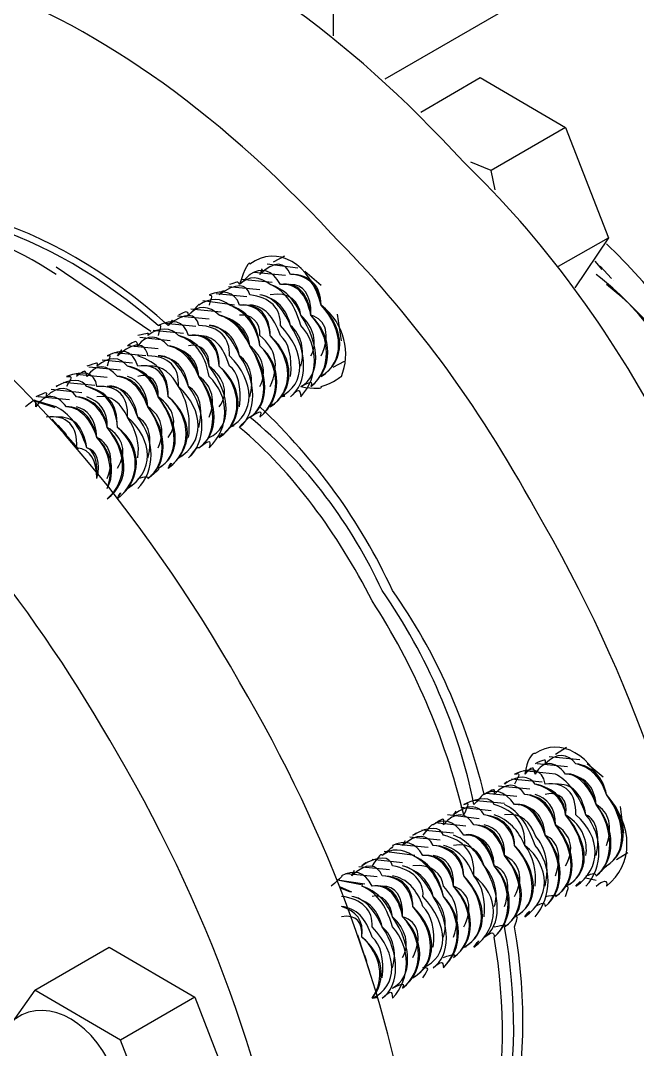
# Model space of a CAD drawing. Header units: inches. Extents: x 0.3 to 33.8, y 15.5 to 37.1.
# Drawn here: x 21.196 to 21.509, y 25.619 to 26.14 of the extents above; entities that cross this region are included whole.
import ezdxf

# ---------------------------------------------------------------- set-up
doc = ezdxf.new("R2010")
doc.units = ezdxf.units.IN
doc.header["$MEASUREMENT"] = 0

# ---------------------------------------------------------------- blocks, each defined once
blk = doc.blocks.new('60298_1')
at = {"transparency": 33554687}
for points in [[(21.3545, 26.25883), (21.3545, 26.13231)], [(21.38084, 26.11062), (21.56623, 26.21752)], [(21.39891, 26.09358), (21.42887, 26.11114)], [(21.42887, 26.11114), (21.47224, 26.08583), (21.49394, 26.03006), (21.47689, 26.00476)], [(21.47224, 26.08583), (21.43455, 26.06415)], [(21.43661, 26.05433), (21.43455, 26.06415), (21.42422, 26.06828)], [(21.46863, 26.0156), (21.49394, 26.03006)], [(21.32972, 26.02077), (21.32403, 26.01767)], [(21.32713, 26.02025), (21.32713, 26.02025)], [(21.3292, 26.02128), (21.3292, 26.02128)], [(21.26207, 25.98255), (21.21404, 26.01509)], [(21.33643, 26.01457), (21.32094, 26.01663)], [(21.32094, 26.01663), (21.32094, 26.01663)], [(21.49084, 26.01405), (21.48722, 26.01818)], [(21.49548, 26.00941), (21.4898, 26.0156)], [(21.33023, 26.01096), (21.31422, 26.01251)], [(21.31422, 26.01251), (21.31422, 26.01251)], [(21.34004, 26.01302), (21.34004, 26.01302)], [(21.34831, 26.00579), (21.34004, 26.01302)], [(21.31732, 26.00372), (21.30131, 26.00527)], [(21.30131, 26.00527), (21.30131, 26.00527)], [(21.32352, 26.00734), (21.30803, 26.00889)], [(21.30803, 26.00889), (21.30803, 26.00889)], [(21.32713, 26.00527), (21.32713, 26.00527)], [(21.33385, 26.00941), (21.33385, 26.00941)], [(21.49652, 26.00837), (21.49652, 26.00837)], [(21.31061, 26.00011), (21.29512, 26.00166)], [(21.29512, 26.00166), (21.29512, 26.00166)], [(21.32094, 26.00166), (21.32094, 26.00166)], [(21.2977, 25.99236), (21.28221, 25.99391)], [(21.28221, 25.99391), (21.28221, 25.99391)], [(21.30441, 25.99598), (21.2884, 25.99804)], [(21.2884, 25.99804), (21.2884, 25.99804)], [(21.30803, 25.99443), (21.30803, 25.99443)], [(21.31422, 25.99804), (21.31422, 25.99804)], [(21.2915, 25.98875), (21.27549, 25.9903)], [(21.27549, 25.9903), (21.27549, 25.9903)], [(21.30131, 25.99081), (21.30131, 25.99081)], [(21.35863, 25.9779), (21.35657, 25.99133)], [(21.28479, 25.98513), (21.2693, 25.98669)], [(21.2693, 25.98669), (21.2693, 25.98669)], [(21.29512, 25.98669), (21.29512, 25.98669)], [(21.27188, 25.9779), (21.25639, 25.97945)], [(21.25639, 25.97945), (21.25639, 25.97945)], [(21.27859, 25.98152), (21.2631, 25.98307)], [(21.2631, 25.98307), (21.2631, 25.98307)], [(21.28221, 25.97945), (21.28221, 25.97945)], [(21.2884, 25.98307), (21.2884, 25.98307)], [(21.26568, 25.97377), (21.25019, 25.97532)], [(21.25019, 25.97532), (21.25019, 25.97532)], [(21.27549, 25.97584), (21.27549, 25.97584)], [(21.25277, 25.96654), (21.23728, 25.96809)], [(21.23728, 25.96809), (21.23728, 25.96809)], [(21.25948, 25.97016), (21.24348, 25.97171)], [(21.24348, 25.97171), (21.24348, 25.97171)], [(21.2631, 25.96809), (21.2631, 25.96809)], [(21.2693, 25.97222), (21.2693, 25.97222)], [(21.24657, 25.96293), (21.23057, 25.96448)], [(21.23057, 25.96448), (21.23057, 25.96448)], [(21.25639, 25.96448), (21.25639, 25.96448)], [(21.3545, 25.96448), (21.36018, 25.96758)], [(21.35863, 25.96603), (21.35863, 25.96603)], [(21.35863, 25.96603), (21.35863, 25.96603)], [(21.23986, 25.95931), (21.22437, 25.96086)], [(21.22437, 25.96086), (21.22437, 25.96086)], [(21.25019, 25.96086), (21.25019, 25.96086)], [(21.34572, 25.95828), (21.34572, 25.95828)], [(21.35192, 25.96241), (21.35192, 25.96241)], [(21.22695, 25.95157), (21.21146, 25.95312)], [(21.21146, 25.95312), (21.21146, 25.95312)], [(21.23366, 25.95518), (21.21766, 25.95673)], [(21.21766, 25.95673), (21.21766, 25.95673)], [(21.23728, 25.95363), (21.23728, 25.95363)], [(21.24348, 25.95725), (21.24348, 25.95725)], [(21.33901, 25.95466), (21.33901, 25.95466)], [(21.21404, 25.94434), (21.20371, 25.94744)], [(21.22075, 25.94795), (21.20475, 25.9495)], [(21.20475, 25.9495), (21.20475, 25.9495)], [(21.23057, 25.9495), (21.23057, 25.9495)], [(21.3261, 25.94744), (21.3261, 25.94744)], [(21.33282, 25.95105), (21.33282, 25.95105)], [(21.21352, 25.94382), (21.20423, 25.94692)], [(21.21766, 25.94227), (21.21766, 25.94227)], [(21.22437, 25.94589), (21.22437, 25.94589)], [(21.3199, 25.94382), (21.3199, 25.94382)], [(21.2254, 25.92316), (21.21198, 25.93814)], [(21.31319, 25.93969), (21.31319, 25.93969)], [(21.2192, 25.9304), (21.21507, 25.93504)], [(21.3008, 25.93246), (21.3008, 25.93246)], [(21.30699, 25.93607), (21.30699, 25.93607)], [(21.29408, 25.92885), (21.29408, 25.92885)], [(21.28117, 25.9211), (21.28117, 25.9211)], [(21.28789, 25.92523), (21.28789, 25.92523)], [(21.27498, 25.91748), (21.27498, 25.91748)], [(21.26826, 25.91387), (21.26826, 25.91387)], [(21.25535, 25.90664), (21.25535, 25.90664)], [(21.26207, 25.91025), (21.26207, 25.91025)], [(21.24916, 25.90251), (21.24916, 25.90251)], [(21.47276, 25.77186), (21.46708, 25.76824)], [(21.47018, 25.77082), (21.47018, 25.77082)], [(21.47224, 25.77186), (21.47224, 25.77186)], [(21.47947, 25.76566), (21.46398, 25.76721)], [(21.46398, 25.76721), (21.46398, 25.76721)], [(21.46708, 25.75843), (21.45107, 25.75998)], [(21.45107, 25.75998), (21.45107, 25.75998)], [(21.47328, 25.76205), (21.45779, 25.7636)], [(21.45779, 25.7636), (21.45779, 25.7636)], [(21.47689, 25.75998), (21.47689, 25.75998)], [(21.48309, 25.7636), (21.48309, 25.7636)], [(21.49135, 25.75688), (21.48309, 25.7636)], [(21.46037, 25.7543), (21.44488, 25.75585)], [(21.44488, 25.75585), (21.44488, 25.75585)], [(21.4707, 25.75637), (21.4707, 25.75637)], [(21.45417, 25.75068), (21.43816, 25.75223)], [(21.43816, 25.75223), (21.43816, 25.75223)], [(21.46398, 25.75275), (21.46398, 25.75275)], [(21.44126, 25.74346), (21.42525, 25.745)], [(21.42525, 25.745), (21.42525, 25.745)], [(21.44746, 25.74707), (21.43197, 25.74862)], [(21.43197, 25.74862), (21.43197, 25.74862)], [(21.45107, 25.745), (21.45107, 25.745)], [(21.45779, 25.74862), (21.45779, 25.74862)], [(21.43455, 25.73984), (21.41906, 25.74139)], [(21.41906, 25.74139), (21.41906, 25.74139)], [(21.44488, 25.74139), (21.44488, 25.74139)], [(21.50168, 25.72848), (21.50013, 25.74191)], [(21.42164, 25.73209), (21.40615, 25.73365)], [(21.40615, 25.73365), (21.40615, 25.73365)], [(21.42835, 25.73571), (21.41234, 25.73777)], [(21.41234, 25.73777), (21.41234, 25.73777)], [(21.43197, 25.73416), (21.43197, 25.73416)], [(21.43816, 25.73777), (21.43816, 25.73777)], [(21.41544, 25.72848), (21.39943, 25.73003)], [(21.39943, 25.73003), (21.39943, 25.73003)], [(21.42525, 25.73055), (21.42525, 25.73055)], [(21.40873, 25.72486), (21.39324, 25.72641)], [(21.39324, 25.72641), (21.39324, 25.72641)], [(21.41906, 25.72641), (21.41906, 25.72641)], [(21.39582, 25.71712), (21.38032, 25.71918)], [(21.38032, 25.71918), (21.38032, 25.71918)], [(21.40253, 25.72125), (21.38652, 25.7228)], [(21.38652, 25.7228), (21.38652, 25.7228)], [(21.40615, 25.71918), (21.40615, 25.71918)], [(21.41234, 25.7228), (21.41234, 25.7228)], [(21.49807, 25.71505), (21.50375, 25.71867)], [(21.38962, 25.7135), (21.37413, 25.71505)], [(21.37413, 25.71505), (21.37413, 25.71505)], [(21.39943, 25.71557), (21.39943, 25.71557)], [(21.49548, 25.71299), (21.49548, 25.71299)], [(21.50168, 25.7166), (21.50168, 25.7166)], [(21.50168, 25.7166), (21.50168, 25.7166)], [(21.37671, 25.70627), (21.36122, 25.70782)], [(21.36122, 25.70782), (21.36122, 25.70782)], [(21.38291, 25.70989), (21.36742, 25.71144)], [(21.36742, 25.71144), (21.36742, 25.71144)], [(21.38652, 25.70782), (21.38652, 25.70782)], [(21.39324, 25.71196), (21.39324, 25.71196)], [(21.48877, 25.70937), (21.48877, 25.70937)], [(21.36948, 25.70214), (21.35657, 25.70472)], [(21.37051, 25.70266), (21.35657, 25.70472)], [(21.38032, 25.70421), (21.38032, 25.70421)], [(21.47586, 25.70214), (21.47586, 25.70214)], [(21.48257, 25.70576), (21.48774, 25.70472)], [(21.48257, 25.70576), (21.48257, 25.70576)], [(21.3638, 25.69853), (21.35812, 25.70111)], [(21.36328, 25.69853), (21.35812, 25.70059)], [(21.36742, 25.69698), (21.36742, 25.69698)], [(21.37413, 25.70059), (21.37413, 25.70059)], [(21.46966, 25.69801), (21.46966, 25.69801)], [(21.46295, 25.6944), (21.46295, 25.6944)], [(21.45004, 25.68717), (21.45004, 25.68717)], [(21.45675, 25.69078), (21.45675, 25.69078)], [(21.44384, 25.68355), (21.44384, 25.68355)], [(21.37309, 25.65825), (21.3669, 25.67684)], [(21.43713, 25.67942), (21.43713, 25.67942)], [(21.42422, 25.67219), (21.42422, 25.67219)], [(21.43093, 25.67581), (21.43093, 25.67581)], [(21.2032, 25.64895), (21.2409, 25.67064)], [(21.2409, 25.67064), (21.28427, 25.64534)], [(21.37155, 25.66341), (21.37051, 25.66651)], [(21.41802, 25.66858), (21.41802, 25.66858)], [(21.40511, 25.66083), (21.40511, 25.66083)], [(21.41182, 25.66496), (21.41182, 25.66496)], [(21.39891, 25.65721), (21.39891, 25.65721)], [(21.386, 25.64999), (21.386, 25.64999)], [(21.3922, 25.6536), (21.3922, 25.6536)], [(21.2032, 25.64895), (21.18151, 25.61848)], [(21.24657, 25.62365), (21.2032, 25.64895)], [(21.28427, 25.64534), (21.24657, 25.62365)], [(21.28427, 25.64534), (21.30596, 25.58956)], [(21.37929, 25.64637), (21.37929, 25.64637)], [(21.26826, 25.56788), (21.24657, 25.62365)]]:
    blk.add_lwpolyline(points, dxfattribs=at)
for points in [[(21.4206, 26.06828), (21.30228, 26.19788), (21.16473, 26.24598), (21.06945, 26.19221)], [(21.27085, 25.98565), (21.20904, 26.04071), (21.14231, 26.05939), (21.0901, 26.03729)], [(21.21404, 26.01147), (21.17064, 26.03947), (21.12814, 26.04796), (21.0901, 26.03729)], [(21.26568, 25.98565), (21.20887, 26.03494), (21.14646, 26.05451), (21.09527, 26.03729)], [(21.39995, 25.50539), (21.44207, 25.53909), (21.45935, 25.60523), (21.44642, 25.68097)], [(21.39995, 25.50539), (21.43995, 25.54507), (21.4543, 25.60791), (21.44126, 25.68097)], [(21.39995, 25.50539), (21.43462, 25.54265), (21.44765, 25.60514), (21.4361, 25.67581)]]:
    blk.add_open_spline(points, degree=3, dxfattribs=at)
for points, knots in [([(21.35347, 26.03213), (21.23572, 26.15946), (21.09817, 26.20756), (21.00231, 26.1509), (20.98121, 26.14003), (20.96019, 26.11784), (20.94034, 26.08893)], [0, 0, 0, 0, 1, 1, 1, 2, 2, 2, 2]), ([(21.37413, 25.36596), (21.42578, 25.4752), (21.39865, 25.64969), (21.30699, 25.80491), (21.20788, 25.98012), (21.05512, 26.09432), (20.93002, 26.08893)], [0, 0, 0, 0, 1, 1, 1, 2, 2, 2, 2]), ([(21.57553, 25.46408), (21.6459, 25.57065), (21.62354, 25.76051), (21.52389, 25.92885), (21.49458, 25.98388), (21.4598, 26.0309), (21.4206, 26.06828)], [0, 0, 0, 0, 1, 1, 1, 2, 2, 2, 2]), ([(21.29667, 25.30399), (21.36712, 25.4097), (21.34476, 25.59956), (21.24503, 25.76876), (21.16301, 25.91436), (21.04271, 26.01953), (20.93002, 26.04246)], [0, 0, 0, 0, 1, 1, 1, 2, 2, 2, 2]), ([(21.50839, 25.42277), (21.57935, 25.53223), (21.55699, 25.72208), (21.45675, 25.8927), (21.42802, 25.94546), (21.39324, 25.99247), (21.35347, 26.03213)], [0, 0, 0, 0, 1, 1, 1, 2, 2, 2, 2]), ([(21.59102, 25.85138), (21.58405, 25.88601), (21.57071, 25.9189), (21.54971, 25.9495), (21.53598, 25.97905), (21.51551, 26.00573), (21.4929, 26.02696)], [0, 0, 0, 0, 1, 1, 1, 2, 2, 2, 2]), ([(21.35863, 25.95983), (21.36314, 25.97141), (21.36088, 25.98595), (21.34831, 25.99598), (21.34289, 26.0171), (21.32608, 26.0268), (21.31216, 26.01663), (21.31202, 26.01868), (21.3095, 26.01471), (21.30699, 26.00631)], [0, 0, 0, 0, 1, 1, 1, 2, 2, 2, 3, 3, 3, 3]), ([(21.33282, 26.01147), (21.33005, 26.01803), (21.32439, 26.0186), (21.31732, 26.01147), (21.31928, 26.01565), (21.31842, 26.01496), (21.31732, 26.01147)], [0, 0, 0, 0, 1, 1, 1, 2, 2, 2, 2]), ([(21.32249, 26.00631), (21.31718, 26.0106), (21.31152, 26.01117), (21.30699, 26.00631), (21.30641, 26.00822), (21.30555, 26.00753), (21.30183, 26.00631)], [0, 0, 0, 0, 1, 1, 1, 2, 2, 2, 2]), ([(21.32765, 26.00631), (21.32361, 26.01431), (21.31796, 26.01489), (21.31216, 26.01147), (21.31284, 26.01194), (21.31199, 26.01124), (21.30699, 26.00631)], [0, 0, 0, 0, 1, 1, 1, 2, 2, 2, 2]), ([(21.34831, 25.95983), (21.36096, 25.96745), (21.36096, 25.98363), (21.34831, 25.99598), (21.34819, 26.00575), (21.34259, 26.01167), (21.33282, 26.01147)], [0, 0, 0, 0, 1, 1, 1, 2, 2, 2, 2]), ([(21.34831, 25.95983), (21.34954, 25.96106), (21.35057, 25.96145), (21.34831, 25.95983), (21.36016, 25.96699), (21.36016, 25.98316), (21.34831, 25.99598), (21.34738, 26.00529), (21.34179, 26.01121), (21.33282, 26.01147)], [0, 0, 0, 0, 1, 1, 1, 2, 2, 2, 3, 3, 3, 3]), ([(21.57553, 25.85655), (21.5713, 25.88809), (21.55897, 25.91695), (21.53938, 25.93917), (21.52835, 25.96999), (21.51071, 25.99384), (21.48774, 26.01147)], [0, 0, 0, 0, 1, 1, 1, 2, 2, 2, 2]), ([(21.31216, 26.00114), (21.31074, 26.00688), (21.30508, 26.00746), (21.29667, 26.00114), (21.29997, 26.0045), (21.29911, 26.00381), (21.29667, 26.00114)], [0, 0, 0, 0, 1, 1, 1, 2, 2, 2, 2]), ([(21.33282, 25.9495), (21.33667, 25.95363), (21.3377, 25.95402), (21.33798, 25.9495), (21.34728, 25.95956), (21.34728, 25.97573), (21.33798, 25.98565), (21.33451, 25.99785), (21.32892, 26.00378), (21.32249, 26.00631)], [0, 0, 0, 0, 1, 1, 1, 2, 2, 2, 3, 3, 3, 3]), ([(21.33798, 25.95466), (21.34809, 25.96002), (21.34809, 25.9762), (21.33798, 25.99081), (21.33532, 25.99832), (21.32972, 26.00424), (21.32249, 26.00631)], [0, 0, 0, 0, 1, 1, 1, 2, 2, 2, 2]), ([(21.34314, 25.95466), (21.35453, 25.96374), (21.35453, 25.97991), (21.34314, 25.99081), (21.34175, 26.00204), (21.33616, 26.00796), (21.32765, 26.00631)], [0, 0, 0, 0, 1, 1, 1, 2, 2, 2, 2]), ([(21.33798, 25.95466), (21.34311, 25.95734), (21.34414, 25.95774), (21.34314, 25.95466), (21.35372, 25.96327), (21.35372, 25.97945), (21.34314, 25.99081), (21.34095, 26.00157), (21.33535, 26.00749), (21.32765, 26.00631)], [0, 0, 0, 0, 1, 1, 1, 2, 2, 2, 3, 3, 3, 3]), ([(21.34831, 25.97016), (21.35311, 25.98061), (21.35115, 25.98843), (21.34314, 25.99081), (21.34356, 26.00158), (21.33885, 26.00657), (21.33282, 26.00631)], [0, 0, 0, 0, 1, 1, 1, 2, 2, 2, 2]), ([(21.57553, 25.86688), (21.56891, 25.89538), (21.55796, 25.92074), (21.53938, 25.94434), (21.53058, 25.96816), (21.51455, 25.98984), (21.4929, 26.00631)], [0, 0, 0, 0, 1, 1, 1, 2, 2, 2, 2]), ([(21.30699, 25.99598), (21.3043, 26.00316), (21.29865, 26.00374), (21.2915, 26.00114), (21.29353, 26.00079), (21.29268, 26.0001), (21.2915, 25.99598)], [0, 0, 0, 0, 1, 1, 1, 2, 2, 2, 2]), ([(21.32765, 25.9495), (21.33023, 25.94991), (21.33126, 25.95031), (21.32765, 25.9495), (21.34085, 25.95584), (21.34085, 25.97202), (21.32765, 25.98565), (21.32808, 25.99414), (21.32248, 26.00006), (21.31216, 26.00114)], [0, 0, 0, 0, 1, 1, 1, 2, 2, 2, 3, 3, 3, 3]), ([(21.33282, 25.9495), (21.34165, 25.9563), (21.34165, 25.97248), (21.33282, 25.98565), (21.32888, 25.9946), (21.32328, 26.00053), (21.31732, 26.00114)], [0, 0, 0, 0, 1, 1, 1, 2, 2, 2, 2]), ([(21.33798, 25.965), (21.34024, 25.97318), (21.33828, 25.981), (21.33282, 25.98565), (21.33069, 25.99415), (21.32597, 25.99914), (21.31732, 26.00114)], [0, 0, 0, 0, 1, 1, 1, 2, 2, 2, 2]), ([(21.34314, 25.97016), (21.34667, 25.97689), (21.34471, 25.98471), (21.33798, 25.99081), (21.33712, 25.99786), (21.33241, 26.00285), (21.32249, 26.00114)], [0, 0, 0, 0, 1, 1, 1, 2, 2, 2, 2]), ([(21.29667, 25.99081), (21.29143, 25.99573), (21.28577, 25.99631), (21.28117, 25.99081), (21.28066, 25.99335), (21.2798, 25.99266), (21.27601, 25.99081)], [0, 0, 0, 0, 1, 1, 1, 2, 2, 2, 2]), ([(21.30183, 25.99598), (21.29787, 25.99945), (21.29221, 26.00003), (21.28634, 25.99598), (21.2871, 25.99707), (21.28624, 25.99638), (21.28117, 25.99081)], [0, 0, 0, 0, 1, 1, 1, 2, 2, 2, 2]), ([(21.31216, 25.93917), (21.31736, 25.94248), (21.31839, 25.94288), (21.31732, 25.93917), (21.32798, 25.94841), (21.32798, 25.96459), (21.31732, 25.97532), (21.3152, 25.98671), (21.3096, 25.99263), (21.30183, 25.99598)], [0, 0, 0, 0, 1, 1, 1, 2, 2, 2, 3, 3, 3, 3]), ([(21.31732, 25.93917), (21.32878, 25.94887), (21.32878, 25.96505), (21.31732, 25.97532), (21.31601, 25.98717), (21.31041, 25.99309), (21.30183, 25.99598)], [0, 0, 0, 0, 1, 1, 1, 2, 2, 2, 2]), ([(21.32249, 25.94434), (21.33521, 25.95259), (21.33521, 25.96877), (21.32249, 25.98049), (21.32244, 25.99089), (21.31685, 25.99681), (21.30699, 25.99598)], [0, 0, 0, 0, 1, 1, 1, 2, 2, 2, 2]), ([(21.32249, 25.94434), (21.3238, 25.94619), (21.32482, 25.94659), (21.32249, 25.94434), (21.33441, 25.95213), (21.33441, 25.9683), (21.32249, 25.98049), (21.32164, 25.99042), (21.31604, 25.99634), (21.30699, 25.99598)], [0, 0, 0, 0, 1, 1, 1, 2, 2, 2, 3, 3, 3, 3]), ([(21.33282, 25.95983), (21.3338, 25.96946), (21.33184, 25.97728), (21.32765, 25.98049), (21.32425, 25.99043), (21.31953, 25.99542), (21.31216, 25.99598)], [0, 0, 0, 0, 1, 1, 1, 2, 2, 2, 2]), ([(21.28634, 25.98565), (21.285, 25.99202), (21.27934, 25.99259), (21.27085, 25.98565), (21.27422, 25.98964), (21.27337, 25.98895), (21.27085, 25.98565)], [0, 0, 0, 0, 1, 1, 1, 2, 2, 2, 2]), ([(21.30699, 25.93401), (21.31093, 25.93876), (21.31195, 25.93916), (21.31216, 25.93917), (21.32154, 25.94469), (21.32154, 25.96087), (21.31216, 25.97532), (21.30876, 25.98299), (21.30317, 25.98891), (21.29667, 25.99081)], [0, 0, 0, 0, 1, 1, 1, 2, 2, 2, 3, 3, 3, 3]), ([(21.31216, 25.93917), (21.32234, 25.94516), (21.32234, 25.96134), (21.31216, 25.97532), (21.30957, 25.98345), (21.30397, 25.98938), (21.29667, 25.99081)], [0, 0, 0, 0, 1, 1, 1, 2, 2, 2, 2]), ([(21.31732, 25.95466), (21.32093, 25.96203), (21.31897, 25.96985), (21.31216, 25.97532), (21.31138, 25.983), (21.30666, 25.98799), (21.29667, 25.99081)], [0, 0, 0, 0, 1, 1, 1, 2, 2, 2, 2]), ([(21.32249, 25.95466), (21.32736, 25.96575), (21.32541, 25.97357), (21.31732, 25.98049), (21.31781, 25.98671), (21.3131, 25.9917), (21.30699, 25.99081)], [0, 0, 0, 0, 1, 1, 1, 2, 2, 2, 2]), ([(21.27601, 25.98049), (21.27212, 25.98459), (21.26647, 25.98516), (21.26052, 25.98049), (21.26135, 25.98221), (21.26049, 25.98152), (21.25535, 25.98049)], [0, 0, 0, 0, 1, 1, 1, 2, 2, 2, 2]), ([(21.28117, 25.98049), (21.27856, 25.9883), (21.2729, 25.98888), (21.26568, 25.98565), (21.26779, 25.98592), (21.26694, 25.98523), (21.26568, 25.98049)], [0, 0, 0, 0, 1, 1, 1, 2, 2, 2, 2]), ([(21.30183, 25.93401), (21.30449, 25.93505), (21.30552, 25.93544), (21.30183, 25.93401), (21.3151, 25.94098), (21.3151, 25.95715), (21.30183, 25.97016), (21.30233, 25.97928), (21.29673, 25.9852), (21.28634, 25.98565)], [0, 0, 0, 0, 1, 1, 1, 2, 2, 2, 3, 3, 3, 3]), ([(21.30699, 25.93401), (21.31591, 25.94144), (21.31591, 25.95762), (21.30699, 25.97016), (21.30313, 25.97974), (21.29754, 25.98566), (21.2915, 25.98565)], [0, 0, 0, 0, 1, 1, 1, 2, 2, 2, 2]), ([(21.31216, 25.9495), (21.31449, 25.95832), (21.31253, 25.96614), (21.30699, 25.97016), (21.30494, 25.97928), (21.30023, 25.98427), (21.2915, 25.98565)], [0, 0, 0, 0, 1, 1, 1, 2, 2, 2, 2]), ([(21.27085, 25.97532), (21.26569, 25.98087), (21.26003, 25.98145), (21.25535, 25.97532), (21.25491, 25.97849), (21.25406, 25.9778), (21.25019, 25.97532)], [0, 0, 0, 0, 1, 1, 1, 2, 2, 2, 2]), ([(21.28634, 25.92368), (21.29162, 25.92762), (21.29264, 25.92801), (21.2915, 25.92368), (21.30223, 25.93354), (21.30223, 25.94972), (21.2915, 25.95983), (21.28946, 25.97184), (21.28386, 25.97776), (21.27601, 25.98049)], [0, 0, 0, 0, 1, 1, 1, 2, 2, 2, 3, 3, 3, 3]), ([(21.2915, 25.92885), (21.30303, 25.93401), (21.30303, 25.95019), (21.2915, 25.965), (21.29026, 25.97231), (21.28466, 25.97823), (21.27601, 25.98049)], [0, 0, 0, 0, 1, 1, 1, 2, 2, 2, 2]), ([(21.29667, 25.92885), (21.30947, 25.93772), (21.30947, 25.9539), (21.29667, 25.965), (21.2967, 25.97602), (21.2911, 25.98195), (21.28117, 25.98049)], [0, 0, 0, 0, 1, 1, 1, 2, 2, 2, 2]), ([(21.29667, 25.92885), (21.29805, 25.93133), (21.29908, 25.93172), (21.29667, 25.92885), (21.30866, 25.93726), (21.30866, 25.95344), (21.29667, 25.965), (21.29589, 25.97556), (21.2903, 25.98148), (21.28117, 25.98049)], [0, 0, 0, 0, 1, 1, 1, 2, 2, 2, 3, 3, 3, 3]), ([(21.30699, 25.94434), (21.30806, 25.9546), (21.30609, 25.96242), (21.30183, 25.965), (21.2985, 25.97556), (21.29379, 25.98056), (21.28634, 25.98049)], [0, 0, 0, 0, 1, 1, 1, 2, 2, 2, 2]), ([(21.26052, 25.97016), (21.25925, 25.97715), (21.25359, 25.97773), (21.24503, 25.97016), (21.24848, 25.97477), (21.24762, 25.97408), (21.24503, 25.97016)], [0, 0, 0, 0, 1, 1, 1, 2, 2, 2, 2]), ([(21.28117, 25.91852), (21.28518, 25.9239), (21.2862, 25.92429), (21.28634, 25.92368), (21.29579, 25.92983), (21.29579, 25.94601), (21.28634, 25.95983), (21.28302, 25.96813), (21.27742, 25.97405), (21.27085, 25.97532)], [0, 0, 0, 0, 1, 1, 1, 2, 2, 2, 3, 3, 3, 3]), ([(21.28634, 25.92368), (21.2966, 25.9303), (21.2966, 25.94647), (21.28634, 25.95983), (21.28382, 25.96859), (21.27823, 25.97451), (21.27085, 25.97532)], [0, 0, 0, 0, 1, 1, 1, 2, 2, 2, 2]), ([(21.2915, 25.93917), (21.29518, 25.94716), (21.29322, 25.95499), (21.28634, 25.95983), (21.28563, 25.96813), (21.28091, 25.97312), (21.27085, 25.97532)], [0, 0, 0, 0, 1, 1, 1, 2, 2, 2, 2]), ([(21.29667, 25.94434), (21.30162, 25.95088), (21.29966, 25.9587), (21.2915, 25.965), (21.29207, 25.97185), (21.28735, 25.97684), (21.28117, 25.97532)], [0, 0, 0, 0, 1, 1, 1, 2, 2, 2, 2]), ([(21.25019, 25.965), (21.24638, 25.96972), (21.24072, 25.9703), (21.2347, 25.965), (21.23561, 25.96734), (21.23475, 25.96665), (21.22953, 25.965)], [0, 0, 0, 0, 1, 1, 1, 2, 2, 2, 2]), ([(21.25535, 25.965), (21.25281, 25.97344), (21.24715, 25.97401), (21.23986, 25.97016), (21.24204, 25.97106), (21.24119, 25.97037), (21.23986, 25.965)], [0, 0, 0, 0, 1, 1, 1, 2, 2, 2, 2]), ([(21.27085, 25.91335), (21.28372, 25.92286), (21.28372, 25.93903), (21.27085, 25.9495), (21.27095, 25.96116), (21.26535, 25.96708), (21.25535, 25.97016)], [0, 0, 0, 0, 1, 1, 1, 2, 2, 2, 2]), ([(21.27601, 25.91852), (21.27874, 25.92018), (21.27977, 25.92058), (21.27601, 25.91852), (21.28936, 25.92611), (21.28936, 25.94229), (21.27601, 25.95466), (21.27658, 25.96441), (21.27098, 25.97033), (21.26052, 25.97016)], [0, 0, 0, 0, 1, 1, 1, 2, 2, 2, 3, 3, 3, 3]), ([(21.28117, 25.91852), (21.29016, 25.92658), (21.29016, 25.94275), (21.28117, 25.95466), (21.27739, 25.96487), (21.27179, 25.9708), (21.26568, 25.97016)], [0, 0, 0, 0, 1, 1, 1, 2, 2, 2, 2]), ([(21.28634, 25.93401), (21.28874, 25.94345), (21.28679, 25.95127), (21.28117, 25.95466), (21.27919, 25.96442), (21.27448, 25.96941), (21.26568, 25.97016)], [0, 0, 0, 0, 1, 1, 1, 2, 2, 2, 2]), ([(21.24503, 25.95983), (21.23994, 25.96601), (21.23428, 25.96658), (21.22953, 25.95983), (21.22917, 25.96363), (21.22832, 25.96294), (21.22437, 25.95983)], [0, 0, 0, 0, 1, 1, 1, 2, 2, 2, 2]), ([(21.26052, 25.90819), (21.26587, 25.91275), (21.2669, 25.91315), (21.26568, 25.91335), (21.27648, 25.91868), (21.27648, 25.93486), (21.26568, 25.9495), (21.26371, 25.95698), (21.25811, 25.9629), (21.25019, 25.965)], [0, 0, 0, 0, 1, 1, 1, 2, 2, 2, 3, 3, 3, 3]), ([(21.26568, 25.91335), (21.27729, 25.91915), (21.27729, 25.93532), (21.26568, 25.9495), (21.26451, 25.95744), (21.25892, 25.96336), (21.25019, 25.965)], [0, 0, 0, 0, 1, 1, 1, 2, 2, 2, 2]), ([(21.27085, 25.91335), (21.27231, 25.91647), (21.27333, 25.91686), (21.27085, 25.91335), (21.28292, 25.9224), (21.28292, 25.93857), (21.27085, 25.9495), (21.27015, 25.9607), (21.26455, 25.96661), (21.25535, 25.965)], [0, 0, 0, 0, 1, 1, 1, 2, 2, 2, 3, 3, 3, 3]), ([(21.28117, 25.92885), (21.28231, 25.93973), (21.28035, 25.94755), (21.27601, 25.95466), (21.27276, 25.9607), (21.26804, 25.96569), (21.26052, 25.965)], [0, 0, 0, 0, 1, 1, 1, 2, 2, 2, 2]), ([(21.22953, 25.95466), (21.22707, 25.95857), (21.22141, 25.95914), (21.21404, 25.95466), (21.21629, 25.95619), (21.21544, 25.9555), (21.21404, 25.95466)], [0, 0, 0, 0, 1, 1, 1, 2, 2, 2, 2]), ([(21.2347, 25.95466), (21.2335, 25.96229), (21.22785, 25.96286), (21.2192, 25.95983), (21.22273, 25.95991), (21.22187, 25.95922), (21.2192, 25.95466)], [0, 0, 0, 0, 1, 1, 1, 2, 2, 2, 2]), ([(21.25535, 25.90819), (21.25943, 25.90904), (21.26046, 25.90943), (21.26052, 25.90819), (21.27004, 25.91496), (21.27004, 25.93114), (21.26052, 25.94434), (21.25727, 25.95326), (21.25168, 25.95918), (21.24503, 25.95983)], [0, 0, 0, 0, 1, 1, 1, 2, 2, 2, 3, 3, 3, 3]), ([(21.26052, 25.90819), (21.27085, 25.91543), (21.27085, 25.9316), (21.26052, 25.94434), (21.25808, 25.95372), (21.25248, 25.95965), (21.24503, 25.95983)], [0, 0, 0, 0, 1, 1, 1, 2, 2, 2, 2]), ([(21.26568, 25.92368), (21.26944, 25.9323), (21.26748, 25.94012), (21.26052, 25.94434), (21.25988, 25.95327), (21.25517, 25.95826), (21.25019, 25.95983)], [0, 0, 0, 0, 1, 1, 1, 2, 2, 2, 2]), ([(21.27085, 25.92885), (21.27587, 25.93602), (21.27391, 25.94384), (21.26568, 25.9495), (21.26632, 25.95698), (21.26161, 25.96197), (21.25535, 25.95983)], [0, 0, 0, 0, 1, 1, 1, 2, 2, 2, 2]), ([(21.33798, 25.95466), (21.34486, 25.95345), (21.34957, 25.95365), (21.34831, 25.95466), (21.3557, 25.95719), (21.35765, 25.95942), (21.35863, 25.95983)], [0, 0, 0, 0, 1, 1, 1, 2, 2, 2, 2]), ([(21.22437, 25.9495), (21.22063, 25.95485), (21.21497, 25.95543), (21.20888, 25.9495), (21.20986, 25.95248), (21.20901, 25.95179), (21.20371, 25.9495)], [0, 0, 0, 0, 1, 1, 1, 2, 2, 2, 2]), ([(21.24503, 25.89786), (21.24656, 25.9016), (21.24759, 25.902), (21.24503, 25.89786), (21.25717, 25.90753), (21.25717, 25.92371), (21.24503, 25.93401), (21.2444, 25.94583), (21.2388, 25.95175), (21.22953, 25.95466)], [0, 0, 0, 0, 1, 1, 1, 2, 2, 2, 3, 3, 3, 3]), ([(21.24503, 25.89786), (21.25798, 25.908), (21.25798, 25.92417), (21.24503, 25.93401), (21.2452, 25.94629), (21.23961, 25.95222), (21.22953, 25.95466)], [0, 0, 0, 0, 1, 1, 1, 2, 2, 2, 2]), ([(21.25019, 25.90303), (21.253, 25.90532), (21.25402, 25.90572), (21.25019, 25.90303), (21.26361, 25.91125), (21.26361, 25.92743), (21.25019, 25.93917), (21.25084, 25.94955), (21.24524, 25.95547), (21.2347, 25.95466)], [0, 0, 0, 0, 1, 1, 1, 2, 2, 2, 3, 3, 3, 3]), ([(21.25535, 25.90303), (21.26441, 25.91171), (21.26441, 25.92789), (21.25535, 25.93917), (21.25164, 25.95001), (21.24604, 25.95593), (21.23986, 25.95466)], [0, 0, 0, 0, 1, 1, 1, 2, 2, 2, 2]), ([(21.26052, 25.91852), (21.263, 25.92858), (21.26104, 25.9364), (21.25535, 25.93917), (21.25345, 25.94955), (21.24873, 25.95454), (21.23986, 25.95466)], [0, 0, 0, 0, 1, 1, 1, 2, 2, 2, 2]), ([(21.2192, 25.94434), (21.21419, 25.95114), (21.20853, 25.95171), (21.20371, 25.94434), (21.20389, 25.94903), (21.20343, 25.94872), (21.19855, 25.94434)], [0, 0, 0, 0, 1, 1, 1, 2, 2, 2, 2]), ([(21.23986, 25.89786), (21.25074, 25.90713), (21.24976, 25.92167), (21.23986, 25.93401), (21.23797, 25.94212), (21.23237, 25.94804), (21.22437, 25.9495)], [0, 0, 0, 0, 1, 1, 1, 2, 2, 2, 2]), ([(21.23986, 25.89786), (21.25158, 25.90657), (21.25087, 25.92162), (21.23986, 25.93401), (21.23877, 25.94258), (21.23317, 25.9485), (21.22437, 25.9495)], [0, 0, 0, 0, 1, 1, 1, 2, 2, 2, 2]), ([(21.24503, 25.91335), (21.25012, 25.92115), (21.24817, 25.92897), (21.23986, 25.93401), (21.24057, 25.94212), (21.23586, 25.94711), (21.22953, 25.9495)], [0, 0, 0, 0, 1, 1, 1, 2, 2, 2, 2]), ([(21.25535, 25.91852), (21.25656, 25.92487), (21.2546, 25.93269), (21.25019, 25.93917), (21.24701, 25.94584), (21.2423, 25.95082), (21.2347, 25.9495)], [0, 0, 0, 0, 1, 1, 1, 2, 2, 2, 2]), ([(21.2347, 25.90819), (21.23538, 25.91645), (21.23323, 25.92244), (21.22953, 25.92368), (21.2259, 25.93515), (21.2203, 25.94107), (21.21404, 25.94434)], [0, 0, 0, 0, 1, 1, 1, 2, 2, 2, 2]), ([(21.23986, 25.90303), (21.24428, 25.91113), (21.24211, 25.92192), (21.2347, 25.92885), (21.23233, 25.93886), (21.22673, 25.94478), (21.2192, 25.94434)], [0, 0, 0, 0, 1, 1, 1, 2, 2, 2, 2]), ([(21.23986, 25.90303), (21.24326, 25.91173), (21.24102, 25.92195), (21.2347, 25.92885), (21.23153, 25.9384), (21.22593, 25.94432), (21.2192, 25.94434)], [0, 0, 0, 0, 1, 1, 1, 2, 2, 2, 2]), ([(21.23986, 25.90819), (21.24369, 25.91744), (21.24173, 25.92526), (21.2347, 25.92885), (21.23414, 25.9384), (21.22942, 25.94339), (21.22437, 25.94434)], [0, 0, 0, 0, 1, 1, 1, 2, 2, 2, 2]), ([(21.43093, 25.7481), (21.42207, 25.78487), (21.40646, 25.82036), (21.38446, 25.85138), (21.36799, 25.887), (21.34562, 25.91765), (21.31732, 25.94434)], [0, 0, 0, 0, 1, 1, 1, 2, 2, 2, 2]), ([(21.2347, 25.90819), (21.2341, 25.91726), (21.23208, 25.92258), (21.22437, 25.92368), (21.22509, 25.93468), (21.21949, 25.9406), (21.20888, 25.93917)], [0, 0, 0, 0, 1, 1, 1, 2, 2, 2, 2]), ([(21.2347, 25.90819), (21.23665, 25.91597), (21.23468, 25.92259), (21.22953, 25.92368), (21.2277, 25.93469), (21.22299, 25.93968), (21.21404, 25.93917)], [0, 0, 0, 0, 1, 1, 1, 2, 2, 2, 2]), ([(21.42577, 25.74294), (21.41793, 25.78218), (21.40228, 25.81779), (21.37929, 25.85138), (21.36367, 25.88466), (21.34121, 25.91541), (21.31216, 25.93917)], [0, 0, 0, 0, 1, 1, 1, 2, 2, 2, 2]), ([(21.4206, 25.73777), (21.41077, 25.77811), (21.39509, 25.81368), (21.37413, 25.84622), (21.35652, 25.88048), (21.33412, 25.91123), (21.30699, 25.93401)], [0, 0, 0, 0, 1, 1, 1, 2, 2, 2, 2]), ([(21.48774, 25.70163), (21.49103, 25.70463), (21.49399, 25.70519), (21.4929, 25.70163), (21.50684, 25.71261), (21.50684, 25.73202), (21.4929, 25.7481), (21.48611, 25.76795), (21.4693, 25.77765), (21.45675, 25.76876), (21.45524, 25.76953), (21.45271, 25.76556), (21.45159, 25.75843)], [0, 0, 0, 0, 1, 1, 1, 2, 2, 2, 3, 3, 3, 4, 4, 4, 4]), ([(21.47741, 25.7636), (21.47326, 25.76888), (21.46761, 25.76945), (21.46192, 25.7636), (21.46249, 25.7665), (21.46164, 25.76581), (21.45675, 25.7636)], [0, 0, 0, 0, 1, 1, 1, 2, 2, 2, 2]), ([(21.46192, 25.75327), (21.46039, 25.76145), (21.45473, 25.76202), (21.44642, 25.75843), (21.44962, 25.75907), (21.44876, 25.75837), (21.44642, 25.75327)], [0, 0, 0, 0, 1, 1, 1, 2, 2, 2, 2]), ([(21.47224, 25.75843), (21.46683, 25.76516), (21.46117, 25.76573), (21.45675, 25.75843), (21.45606, 25.76278), (21.4552, 25.76209), (21.45159, 25.75843)], [0, 0, 0, 0, 1, 1, 1, 2, 2, 2, 2]), ([(21.48774, 25.70679), (21.49276, 25.71191), (21.49379, 25.7123), (21.4929, 25.71196), (21.50337, 25.71783), (21.50337, 25.73401), (21.4929, 25.7481), (21.4906, 25.75613), (21.485, 25.76206), (21.47741, 25.7636)], [0, 0, 0, 0, 1, 1, 1, 2, 2, 2, 3, 3, 3, 3]), ([(21.4929, 25.71196), (21.50417, 25.7183), (21.50417, 25.73448), (21.4929, 25.7481), (21.4914, 25.7566), (21.48581, 25.76252), (21.47741, 25.7636)], [0, 0, 0, 0, 1, 1, 1, 2, 2, 2, 2]), ([(21.45675, 25.75327), (21.45395, 25.75773), (21.4483, 25.7583), (21.44126, 25.75327), (21.44318, 25.75535), (21.44233, 25.75466), (21.44126, 25.75327)], [0, 0, 0, 0, 1, 1, 1, 2, 2, 2, 2]), ([(21.48257, 25.70163), (21.4913, 25.71087), (21.4913, 25.72704), (21.48257, 25.73777), (21.47853, 25.74917), (21.47293, 25.75509), (21.46708, 25.75843)], [0, 0, 0, 0, 1, 1, 1, 2, 2, 2, 2]), ([(21.48774, 25.70679), (21.49774, 25.71458), (21.49774, 25.73076), (21.48774, 25.74294), (21.48497, 25.75288), (21.47937, 25.75881), (21.47224, 25.75843)], [0, 0, 0, 0, 1, 1, 1, 2, 2, 2, 2]), ([(21.48257, 25.70679), (21.48632, 25.70819), (21.48735, 25.70859), (21.48774, 25.70679), (21.49694, 25.71412), (21.49694, 25.7303), (21.48774, 25.74294), (21.48416, 25.75242), (21.47857, 25.75834), (21.47224, 25.75843)], [0, 0, 0, 0, 1, 1, 1, 2, 2, 2, 3, 3, 3, 3]), ([(21.4929, 25.72228), (21.49632, 25.73146), (21.49437, 25.73928), (21.48774, 25.74294), (21.48677, 25.75242), (21.48206, 25.75741), (21.47224, 25.75843)], [0, 0, 0, 0, 1, 1, 1, 2, 2, 2, 2]), ([(21.44642, 25.74294), (21.44108, 25.7503), (21.43542, 25.75087), (21.43093, 25.7481), (21.43031, 25.74792), (21.42946, 25.74722), (21.42577, 25.74294)], [0, 0, 0, 0, 1, 1, 1, 2, 2, 2, 2]), ([(21.45159, 25.7481), (21.44752, 25.75401), (21.44186, 25.75458), (21.4361, 25.7481), (21.43675, 25.75164), (21.43589, 25.75094), (21.43093, 25.7481)], [0, 0, 0, 0, 1, 1, 1, 2, 2, 2, 2]), ([(21.47224, 25.69646), (21.47345, 25.70076), (21.47447, 25.70115), (21.47224, 25.70163), (21.48406, 25.70669), (21.48406, 25.72287), (21.47224, 25.73777), (21.47129, 25.74498), (21.46569, 25.75091), (21.45675, 25.75327)], [0, 0, 0, 0, 1, 1, 1, 2, 2, 2, 3, 3, 3, 3]), ([(21.47224, 25.70163), (21.48487, 25.70715), (21.48487, 25.72333), (21.47224, 25.73777), (21.47209, 25.74545), (21.4665, 25.75137), (21.45675, 25.75327)], [0, 0, 0, 0, 1, 1, 1, 2, 2, 2, 2]), ([(21.47741, 25.70163), (21.47988, 25.70447), (21.48091, 25.70487), (21.47741, 25.70163), (21.4905, 25.71041), (21.4905, 25.72658), (21.47741, 25.73777), (21.47773, 25.7487), (21.47213, 25.75463), (21.46192, 25.75327)], [0, 0, 0, 0, 1, 1, 1, 2, 2, 2, 3, 3, 3, 3]), ([(21.48774, 25.71712), (21.48988, 25.72774), (21.48793, 25.73556), (21.48257, 25.73777), (21.48034, 25.74871), (21.47562, 25.7537), (21.46708, 25.75327)], [0, 0, 0, 0, 1, 1, 1, 2, 2, 2, 2]), ([(21.4361, 25.74294), (21.43464, 25.74658), (21.42899, 25.74715), (21.4206, 25.74294), (21.42387, 25.7442), (21.42302, 25.74351), (21.4206, 25.73777)], [0, 0, 0, 0, 1, 1, 1, 2, 2, 2, 2]), ([(21.46192, 25.69646), (21.46701, 25.69704), (21.46804, 25.69744), (21.46708, 25.69646), (21.47763, 25.70297), (21.47763, 25.71915), (21.46708, 25.73261), (21.46485, 25.74127), (21.45925, 25.74719), (21.45159, 25.7481)], [0, 0, 0, 0, 1, 1, 1, 2, 2, 2, 3, 3, 3, 3]), ([(21.46708, 25.69646), (21.47843, 25.70343), (21.47843, 25.71961), (21.46708, 25.73261), (21.46566, 25.74174), (21.46006, 25.74765), (21.45159, 25.7481)], [0, 0, 0, 0, 1, 1, 1, 2, 2, 2, 2]), ([(21.47224, 25.71196), (21.47701, 25.72031), (21.47506, 25.72813), (21.46708, 25.73261), (21.46746, 25.74128), (21.46275, 25.74626), (21.45675, 25.7481)], [0, 0, 0, 0, 1, 1, 1, 2, 2, 2, 2]), ([(21.48257, 25.71712), (21.48345, 25.72402), (21.48149, 25.73184), (21.47224, 25.73777), (21.4739, 25.74499), (21.46918, 25.74998), (21.46192, 25.7481)], [0, 0, 0, 0, 1, 1, 1, 2, 2, 2, 2]), ([(21.43093, 25.73777), (21.42821, 25.74286), (21.42255, 25.74343), (21.41544, 25.73777), (21.41744, 25.74049), (21.41658, 25.73979), (21.41544, 25.73777)], [0, 0, 0, 0, 1, 1, 1, 2, 2, 2, 2]), ([(21.45159, 25.68613), (21.45414, 25.68961), (21.45517, 25.69001), (21.45159, 25.68613), (21.46475, 25.69554), (21.46475, 25.71172), (21.45159, 25.72228), (21.45198, 25.73384), (21.44638, 25.73976), (21.4361, 25.74294)], [0, 0, 0, 0, 1, 1, 1, 2, 2, 2, 3, 3, 3, 3]), ([(21.45675, 25.68613), (21.46556, 25.696), (21.46556, 25.71218), (21.45675, 25.72228), (21.45278, 25.7343), (21.44719, 25.74022), (21.44126, 25.74294)], [0, 0, 0, 0, 1, 1, 1, 2, 2, 2, 2]), ([(21.46192, 25.6913), (21.47199, 25.69972), (21.47199, 25.7159), (21.46192, 25.72745), (21.45922, 25.73802), (21.45362, 25.74394), (21.44642, 25.74294)], [0, 0, 0, 0, 1, 1, 1, 2, 2, 2, 2]), ([(21.45675, 25.6913), (21.46058, 25.69332), (21.4616, 25.69372), (21.46192, 25.6913), (21.47119, 25.69926), (21.47119, 25.71543), (21.46192, 25.72745), (21.45841, 25.73755), (21.45282, 25.74348), (21.44642, 25.74294)], [0, 0, 0, 0, 1, 1, 1, 2, 2, 2, 3, 3, 3, 3]), ([(21.46708, 25.70679), (21.47058, 25.71659), (21.46862, 25.72441), (21.46192, 25.72745), (21.46103, 25.73756), (21.45631, 25.74255), (21.44642, 25.74294)], [0, 0, 0, 0, 1, 1, 1, 2, 2, 2, 2]), ([(21.4206, 25.72745), (21.41534, 25.73543), (21.40968, 25.736), (21.40511, 25.73261), (21.40456, 25.73305), (21.40371, 25.73236), (21.39995, 25.72745)], [0, 0, 0, 0, 1, 1, 1, 2, 2, 2, 2]), ([(21.42577, 25.73261), (21.42177, 25.73915), (21.41612, 25.73972), (21.41028, 25.73261), (21.411, 25.73677), (21.41014, 25.73608), (21.40511, 25.73261)], [0, 0, 0, 0, 1, 1, 1, 2, 2, 2, 2]), ([(21.44642, 25.68097), (21.4477, 25.68589), (21.44873, 25.68629), (21.44642, 25.68613), (21.45831, 25.69183), (21.45831, 25.708), (21.44642, 25.72228), (21.44554, 25.73012), (21.43995, 25.73605), (21.43093, 25.73777)], [0, 0, 0, 0, 1, 1, 1, 2, 2, 2, 3, 3, 3, 3]), ([(21.44642, 25.68613), (21.45912, 25.69229), (21.45912, 25.70846), (21.44642, 25.72228), (21.44635, 25.73059), (21.44075, 25.73651), (21.43093, 25.73777)], [0, 0, 0, 0, 1, 1, 1, 2, 2, 2, 2]), ([(21.45675, 25.70163), (21.45771, 25.70916), (21.45574, 25.71698), (21.45159, 25.72228), (21.44815, 25.73013), (21.44344, 25.73512), (21.4361, 25.73777)], [0, 0, 0, 0, 1, 1, 1, 2, 2, 2, 2]), ([(21.46192, 25.70163), (21.46414, 25.71287), (21.46218, 25.7207), (21.45675, 25.72745), (21.45459, 25.73384), (21.44988, 25.73883), (21.44126, 25.73777)], [0, 0, 0, 0, 1, 1, 1, 2, 2, 2, 2]), ([(21.41028, 25.72745), (21.4089, 25.73171), (21.40324, 25.73229), (21.39478, 25.72745), (21.39813, 25.72934), (21.39727, 25.72865), (21.39478, 25.72745)], [0, 0, 0, 0, 1, 1, 1, 2, 2, 2, 2]), ([(21.44126, 25.68097), (21.45268, 25.68857), (21.45268, 25.70475), (21.44126, 25.71712), (21.43991, 25.72687), (21.43431, 25.73279), (21.42577, 25.73261)], [0, 0, 0, 0, 1, 1, 1, 2, 2, 2, 2]), ([(21.4361, 25.68097), (21.44127, 25.68218), (21.44229, 25.68257), (21.44126, 25.68097), (21.45188, 25.68811), (21.45188, 25.70428), (21.44126, 25.71712), (21.43911, 25.7264), (21.43351, 25.73233), (21.42577, 25.73261)], [0, 0, 0, 0, 1, 1, 1, 2, 2, 2, 3, 3, 3, 3]), ([(21.44642, 25.69646), (21.45127, 25.70544), (21.44931, 25.71326), (21.44126, 25.71712), (21.44172, 25.72641), (21.437, 25.7314), (21.43093, 25.73261)], [0, 0, 0, 0, 1, 1, 1, 2, 2, 2, 2]), ([(21.39995, 25.71712), (21.39603, 25.72428), (21.39037, 25.72485), (21.38446, 25.72228), (21.38526, 25.7219), (21.3844, 25.72121), (21.37929, 25.71712)], [0, 0, 0, 0, 1, 1, 1, 2, 2, 2, 2]), ([(21.40511, 25.72228), (21.40246, 25.728), (21.3968, 25.72857), (21.38962, 25.72228), (21.39169, 25.72562), (21.39084, 25.72493), (21.38962, 25.72228)], [0, 0, 0, 0, 1, 1, 1, 2, 2, 2, 2]), ([(21.42577, 25.67064), (21.42839, 25.67475), (21.42942, 25.67514), (21.42577, 25.67064), (21.43901, 25.68068), (21.43901, 25.69685), (21.42577, 25.70679), (21.42623, 25.71897), (21.42063, 25.72489), (21.41028, 25.72745)], [0, 0, 0, 0, 1, 1, 1, 2, 2, 2, 3, 3, 3, 3]), ([(21.43093, 25.67581), (21.43981, 25.68114), (21.43981, 25.69732), (21.43093, 25.71196), (21.42704, 25.71944), (21.42144, 25.72536), (21.41544, 25.72745)], [0, 0, 0, 0, 1, 1, 1, 2, 2, 2, 2]), ([(21.4361, 25.67581), (21.44625, 25.68486), (21.44625, 25.70103), (21.4361, 25.71196), (21.43347, 25.72315), (21.42788, 25.72907), (21.4206, 25.72745)], [0, 0, 0, 0, 1, 1, 1, 2, 2, 2, 2]), ([(21.43093, 25.67581), (21.43483, 25.67846), (21.43585, 25.67886), (21.4361, 25.67581), (21.44544, 25.68439), (21.44544, 25.70057), (21.4361, 25.71196), (21.43267, 25.72269), (21.42707, 25.72861), (21.4206, 25.72745)], [0, 0, 0, 0, 1, 1, 1, 2, 2, 2, 3, 3, 3, 3]), ([(21.44126, 25.6913), (21.44483, 25.70173), (21.44287, 25.70955), (21.4361, 25.71196), (21.43528, 25.7227), (21.43056, 25.72768), (21.4206, 25.72745)], [0, 0, 0, 0, 1, 1, 1, 2, 2, 2, 2]), ([(21.39478, 25.71712), (21.38959, 25.72057), (21.38393, 25.72114), (21.37929, 25.71712), (21.37882, 25.71819), (21.37796, 25.7175), (21.37413, 25.71196)], [0, 0, 0, 0, 1, 1, 1, 2, 2, 2, 2]), ([(21.4206, 25.67064), (21.42196, 25.67103), (21.42298, 25.67143), (21.4206, 25.67064), (21.43257, 25.67696), (21.43257, 25.69313), (21.4206, 25.70679), (21.4198, 25.71525), (21.4142, 25.72118), (21.40511, 25.72228)], [0, 0, 0, 0, 1, 1, 1, 2, 2, 2, 3, 3, 3, 3]), ([(21.4206, 25.67064), (21.43337, 25.67742), (21.43337, 25.6936), (21.4206, 25.70679), (21.4206, 25.71572), (21.415, 25.72164), (21.40511, 25.72228)], [0, 0, 0, 0, 1, 1, 1, 2, 2, 2, 2]), ([(21.43093, 25.68613), (21.43196, 25.6943), (21.43, 25.70211), (21.42577, 25.70679), (21.42241, 25.71526), (21.41769, 25.72025), (21.41028, 25.72228)], [0, 0, 0, 0, 1, 1, 1, 2, 2, 2, 2]), ([(21.4361, 25.6913), (21.43839, 25.69801), (21.43644, 25.70583), (21.43093, 25.71196), (21.42884, 25.71898), (21.42413, 25.72397), (21.41544, 25.72228)], [0, 0, 0, 0, 1, 1, 1, 2, 2, 2, 2]), ([(21.38446, 25.71196), (21.38315, 25.71685), (21.3775, 25.71742), (21.36896, 25.71196), (21.37238, 25.71447), (21.37152, 25.71378), (21.36896, 25.71196)], [0, 0, 0, 0, 1, 1, 1, 2, 2, 2, 2]), ([(21.40511, 25.66031), (21.40908, 25.6636), (21.41011, 25.66399), (21.41028, 25.66031), (21.41969, 25.66953), (21.41969, 25.6857), (21.41028, 25.69646), (21.40692, 25.70783), (21.40133, 25.71374), (21.39478, 25.71712)], [0, 0, 0, 0, 1, 1, 1, 2, 2, 2, 3, 3, 3, 3]), ([(21.41028, 25.66031), (21.4205, 25.66999), (21.4205, 25.68617), (21.41028, 25.69646), (21.40773, 25.70829), (21.40213, 25.71421), (21.39478, 25.71712)], [0, 0, 0, 0, 1, 1, 1, 2, 2, 2, 2]), ([(21.41544, 25.66548), (21.42694, 25.67371), (21.42694, 25.68989), (21.41544, 25.70163), (21.41416, 25.71201), (21.40857, 25.71793), (21.39995, 25.71712)], [0, 0, 0, 0, 1, 1, 1, 2, 2, 2, 2]), ([(21.41028, 25.66548), (21.41552, 25.66731), (21.41655, 25.66771), (21.41544, 25.66548), (21.42613, 25.67324), (21.42613, 25.68942), (21.41544, 25.70163), (21.41336, 25.71154), (21.40776, 25.71746), (21.39995, 25.71712)], [0, 0, 0, 0, 1, 1, 1, 2, 2, 2, 3, 3, 3, 3]), ([(21.4206, 25.68097), (21.42552, 25.69058), (21.42356, 25.6984), (21.41544, 25.70163), (21.41597, 25.71155), (21.41126, 25.71654), (21.40511, 25.71712)], [0, 0, 0, 0, 1, 1, 1, 2, 2, 2, 2]), ([(21.37413, 25.70163), (21.37028, 25.70942), (21.36462, 25.70999), (21.35863, 25.70679), (21.35951, 25.70704), (21.35866, 25.70635), (21.35347, 25.70163)], [0, 0, 0, 0, 1, 1, 1, 2, 2, 2, 2]), ([(21.37929, 25.70679), (21.37672, 25.71314), (21.37106, 25.71371), (21.3638, 25.70679), (21.36594, 25.71076), (21.36509, 25.71006), (21.3638, 25.70679)], [0, 0, 0, 0, 1, 1, 1, 2, 2, 2, 2]), ([(21.39995, 25.65515), (21.40265, 25.65988), (21.40367, 25.66028), (21.39995, 25.66031), (21.41326, 25.66581), (21.41326, 25.68199), (21.39995, 25.69646), (21.40049, 25.70411), (21.39489, 25.71003), (21.38446, 25.71196)], [0, 0, 0, 0, 1, 1, 1, 2, 2, 2, 3, 3, 3, 3]), ([(21.40511, 25.66031), (21.41406, 25.66627), (21.41406, 25.68245), (21.40511, 25.69646), (21.40129, 25.70457), (21.39569, 25.71049), (21.38962, 25.71196)], [0, 0, 0, 0, 1, 1, 1, 2, 2, 2, 2]), ([(21.41028, 25.67581), (21.41265, 25.68315), (21.41069, 25.69097), (21.40511, 25.69646), (21.4031, 25.70411), (21.39838, 25.7091), (21.38962, 25.71196)], [0, 0, 0, 0, 1, 1, 1, 2, 2, 2, 2]), ([(21.41544, 25.67581), (21.41909, 25.68687), (21.41713, 25.69468), (21.41028, 25.70163), (21.40954, 25.70783), (21.40482, 25.71282), (21.39478, 25.71196)], [0, 0, 0, 0, 1, 1, 1, 2, 2, 2, 2]), ([(21.39478, 25.65515), (21.39621, 25.65616), (21.39724, 25.65656), (21.39478, 25.65515), (21.40682, 25.66209), (21.40682, 25.67827), (21.39478, 25.6913), (21.39405, 25.70039), (21.38845, 25.70631), (21.37929, 25.70679)], [0, 0, 0, 0, 1, 1, 1, 2, 2, 2, 3, 3, 3, 3]), ([(21.39478, 25.65515), (21.40763, 25.66256), (21.40763, 25.67874), (21.39478, 25.6913), (21.39485, 25.70086), (21.38926, 25.70678), (21.37929, 25.70679)], [0, 0, 0, 0, 1, 1, 1, 2, 2, 2, 2]), ([(21.40511, 25.67064), (21.40621, 25.67943), (21.40425, 25.68725), (21.39995, 25.6913), (21.39666, 25.7004), (21.39194, 25.70539), (21.38446, 25.70679)], [0, 0, 0, 0, 1, 1, 1, 2, 2, 2, 2]), ([(21.37929, 25.64482), (21.38334, 25.64873), (21.38436, 25.64912), (21.38446, 25.64482), (21.39395, 25.65466), (21.39395, 25.67084), (21.38446, 25.68097), (21.38118, 25.69296), (21.37558, 25.69888), (21.36896, 25.70163)], [0, 0, 0, 0, 1, 1, 1, 2, 2, 2, 3, 3, 3, 3]), ([(21.38446, 25.64999), (21.39475, 25.65513), (21.39475, 25.6713), (21.38446, 25.68613), (21.38198, 25.69342), (21.37638, 25.69934), (21.36896, 25.70163)], [0, 0, 0, 0, 1, 1, 1, 2, 2, 2, 2]), ([(21.38962, 25.64999), (21.40119, 25.65884), (21.40119, 25.67502), (21.38962, 25.68613), (21.38842, 25.69714), (21.38282, 25.70306), (21.37413, 25.70163)], [0, 0, 0, 0, 1, 1, 1, 2, 2, 2, 2]), ([(21.38446, 25.64999), (21.38977, 25.65245), (21.3908, 25.65284), (21.38962, 25.64999), (21.40039, 25.65838), (21.40039, 25.67456), (21.38962, 25.68613), (21.38761, 25.69668), (21.38202, 25.7026), (21.37413, 25.70163)], [0, 0, 0, 0, 1, 1, 1, 2, 2, 2, 3, 3, 3, 3]), ([(21.39478, 25.66548), (21.39977, 25.67572), (21.39782, 25.68353), (21.38962, 25.68613), (21.39022, 25.69668), (21.38551, 25.70167), (21.37929, 25.70163)], [0, 0, 0, 0, 1, 1, 1, 2, 2, 2, 2]), ([(21.37413, 25.64482), (21.37789, 25.64544), (21.37839, 25.64568), (21.37413, 25.64482), (21.38751, 25.65095), (21.38751, 25.66712), (21.37413, 25.68097), (21.37474, 25.68925), (21.36914, 25.69517), (21.35863, 25.69646)], [0, 0, 0, 0, 1, 1, 1, 2, 2, 2, 3, 3, 3, 3]), ([(21.37929, 25.64482), (21.38832, 25.65141), (21.38832, 25.66759), (21.37929, 25.68097), (21.37555, 25.68971), (21.36995, 25.69563), (21.3638, 25.69646)], [0, 0, 0, 0, 1, 1, 1, 2, 2, 2, 2]), ([(21.38446, 25.66031), (21.3869, 25.66828), (21.38494, 25.6761), (21.37929, 25.68097), (21.37735, 25.68925), (21.37264, 25.69424), (21.3638, 25.69646)], [0, 0, 0, 0, 1, 1, 1, 2, 2, 2, 2]), ([(21.38962, 25.66548), (21.39334, 25.672), (21.39138, 25.67982), (21.38446, 25.68613), (21.38379, 25.69296), (21.37907, 25.69796), (21.37413, 25.69646)], [0, 0, 0, 0, 1, 1, 1, 2, 2, 2, 2]), ([(21.37413, 25.64482), (21.38172, 25.65361), (21.38018, 25.66683), (21.36896, 25.67581), (21.37009, 25.68429), (21.36607, 25.68907), (21.35863, 25.6913)], [0, 0, 0, 0, 1, 1, 1, 2, 2, 2, 2]), ([(21.37929, 25.65515), (21.38047, 25.66457), (21.37851, 25.67238), (21.37413, 25.67581), (21.37095, 25.68548), (21.36629, 25.69043), (21.35863, 25.6913)], [0, 0, 0, 0, 1, 1, 1, 2, 2, 2, 2]), ([(21.37413, 25.64482), (21.38077, 25.65445), (21.37901, 25.66699), (21.36896, 25.67581), (21.36964, 25.68322), (21.36614, 25.68755), (21.35863, 25.68613)], [0, 0, 0, 0, 1, 1, 1, 2, 2, 2, 2]), ([(21.24503, 25.54154), (21.23426, 25.5372), (21.21045, 25.55095), (21.19338, 25.57253), (21.18109, 25.6018), (21.18109, 25.62929), (21.19338, 25.63449), (21.21045, 25.64625), (21.23426, 25.6325), (21.24503, 25.60351), (21.26362, 25.58164), (21.26362, 25.55416), (21.24503, 25.54154)], [0, 0, 0, 0, 1, 1, 1, 2, 2, 2, 3, 3, 3, 4, 4, 4, 4])]:
    blk.add_open_spline(points, degree=3, knots=knots, dxfattribs=at)

msp = doc.modelspace()

# ---------------------------------------------------------------- block references
msp.add_blockref('60298_1', (0, 0))

doc.saveas('drawing.dxf')
